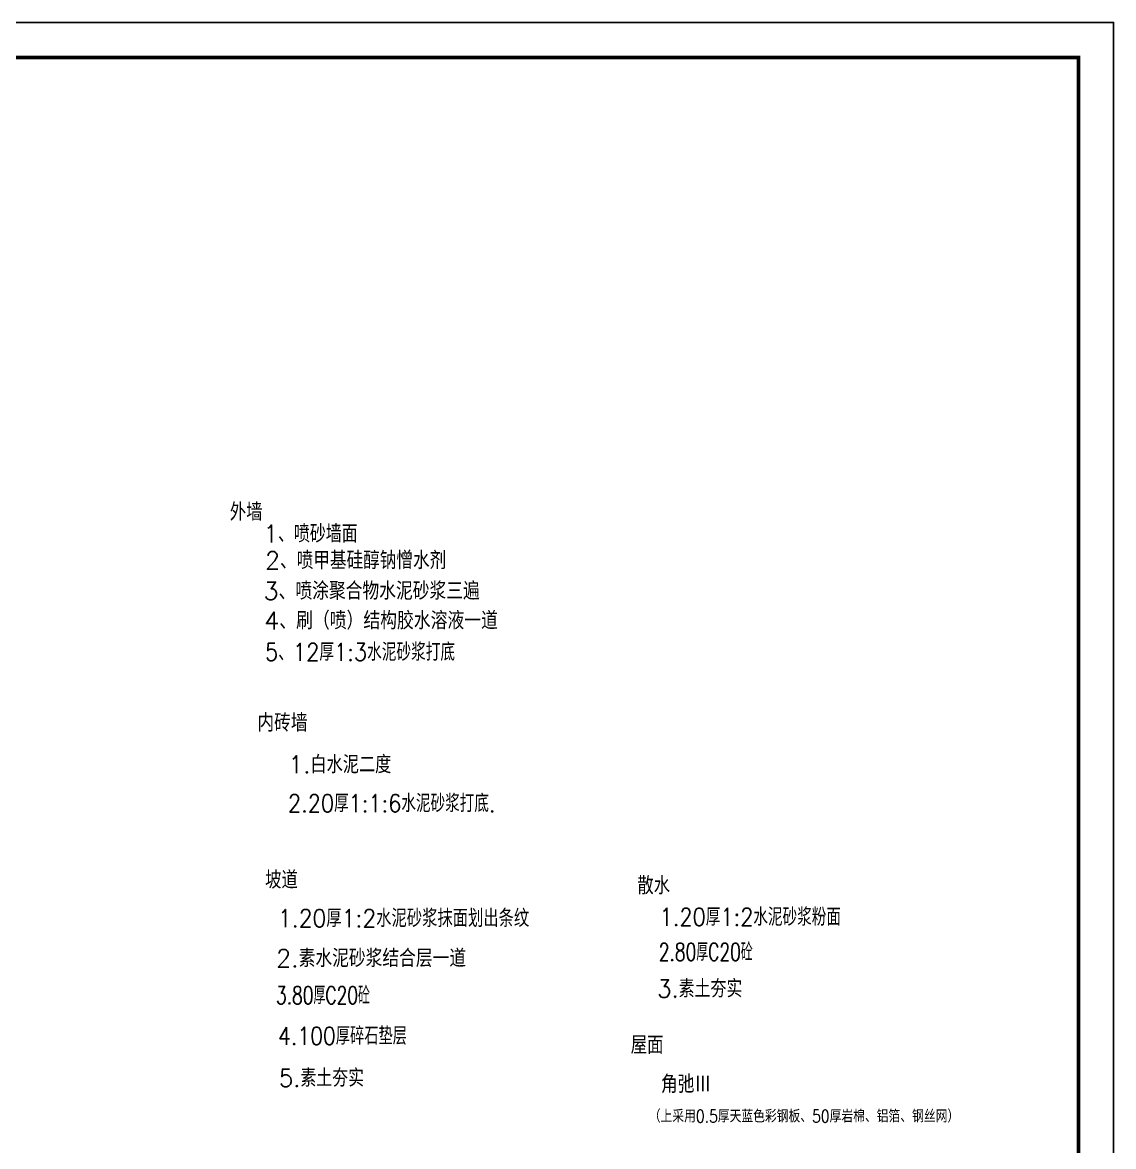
# Model space of a CAD drawing. Extents: x -165130 to 255370, y -346822 to 187778.
# Drawn here: x -112245 to -81030, y 155605 to 187778 of the extents above; entities that cross this region are included whole.
import ezdxf
from ezdxf.enums import TextEntityAlignment as Align

# ---------------------------------------------------------------- set-up
doc = ezdxf.new("R2010")
doc.units = 0
doc.header["$MEASUREMENT"] = 0
for name, color, linetype in [('PUB_TITLE', 4, 'CONTINUOUS'), ('中文', 2, 'CONTINUOUS'), ('层0', 253, 'CONTINUOUS'), ('层545922', 7, 'CONTINUOUS')]:
    doc.layers.add(name, color=color, linetype=linetype)
doc.styles.add('HZ', font='txt', dxfattribs={"width": 0.7, "height": 5, "bigfont": 'STF:宋体'})

# ---------------------------------------------------------------- blocks, each defined once
blk = doc.blocks.new('qar5gesfd')
at = {"layer": 'PUB_TITLE'}
blk.add_lwpolyline([(-86068, 153824), (-1968, 153824), (-1968, 213224), (-86068, 213224)], close=True, dxfattribs=at)
at = {"layer": 'PUB_TITLE', "const_width": 100}
blk.add_lwpolyline([(-83568, 154824), (-2968, 154824), (-2968, 212224), (-83568, 212224)], close=True, dxfattribs=at)

msp = doc.modelspace()

# ---------------------------------------------------------------- block references
at = {"layer": '层0'}
msp.add_blockref('qar5gesfd', (-79061.762, -25445.973, -625.1), dxfattribs=at)

# ---------------------------------------------------------------- texts
at = {"layer": '中文', "style": 'HZ', "width": 0.674123}
msp.add_text('（上采用0.5厚天蓝色彩钢板、50厚岩棉、铝箔、钢丝网）', height=361.25002, dxfattribs=at).set_placement((-94326.626, 156293.407, -625.1), (-85445.376, 156293.407, -625.1), align=Align.FIT)
at = {"layer": '层545922', "style": 'HZ'}
for s, height, width, p, p2 in [('外墙', 505.75, 0.648065, (-106314.126, 173515.439, -625.1), (-105376.626, 173515.439, -625.1)), ('1、喷砂墙面', 505.75, 0.675559, (-105343.96, 172893.317, -625.1), (-102656.46, 172893.317, -625.1)), ('2、喷甲基硅醇钠憎水剂', 505.74999, 0.68304, (-105305.898, 172130.26, -625.1), (-100118.398, 172130.26, -625.1)), ('3、喷涂聚合物水泥砂浆三遍', 505.74956, 0.684357, (-105349.209, 171254.693, -625.1), (-99161.709, 171254.693, -625.1)), ('4、刷（喷）结构胶水溶液一道', 505.74999, 0.684869, (-105330.605, 170406.593, -625.1), (-98643.105, 170406.593, -625.1)), ('5、12厚1:3水泥砂浆打底', 505.74999, 0.683414, (-105305.605, 169506.594, -625.1), (-99868.105, 169506.594, -625.1)), ('内砖墙', 505.75, 0.662466, (-105525.625, 167480.592, -625.1), (-104088.125, 167480.592, -625.1)), ('1.白水泥二度', 505.7501, 0.676868, (-104630.483, 166287.163, -625.1), (-101692.983, 166287.163, -625.1)), ('2.20厚1:1:6水泥砂浆打底.', 505.74999, 0.684068, (-104648.794, 165176.495, -625.1), (-98711.294, 165176.495, -625.1)), ('坡道', 505.75, 0.648065, (-105304.189, 162984.888, -625.1), (-104366.689, 162984.888, -625.1)), ('散水', 505.7503, 0.648064, (-94653.774, 162821.93, -625.1), (-93716.274, 162821.93, -625.1)), ('1.20厚1:2水泥砂浆粉面', 505.75027, 0.683039, (-94015.029, 161923.476, -625.1), (-88827.529, 161923.476, -625.1)), ('1.20厚1:2水泥砂浆抹面划出条纹', 505.74999, 0.68531, (-104934.121, 161886.435, -625.1), (-97746.621, 161886.435, -625.1)), ('2.素水泥砂浆结合层一道', 505.74999, 0.683414, (-104990.688, 160740.883, -625.1), (-99553.188, 160740.883, -625.1)), ('2.80厚C20砼', 505.75, 0.675559, (-94040.273, 160920.972, -625.1), (-91352.773, 160920.972, -625.1)), ('3.80厚C20砼', 505.75, 0.675559, (-104992.031, 159679.957, -625.1), (-102304.531, 159679.957, -625.1)), ('3.素土夯实', 505.7505, 0.673987, (-94087.124, 159869.961, -625.1), (-91649.624, 159869.961, -625.1)), ('4.100厚碎石垫层', 505.75, 0.679748, (-104933.022, 158518.983, -625.1), (-101245.522, 158518.983, -625.1)), ('屋面', 505.75, 0.648065, (-94843.374, 158256.446, -625.1), (-93905.874, 158256.446, -625.1)), ('5.素土夯实', 505.7538, 0.673982, (-104910.024, 157314.967, -625.1), (-102472.524, 157314.967, -625.1)), ('角弛Ⅲ', 505.75, 0.662466, (-93978.042, 157136.279, -625.1), (-92540.542, 157136.279, -625.1))]:
    msp.add_text(s, height=height, dxfattribs=dict(at, width=width)).set_placement(p, p2, align=Align.FIT)

doc.saveas('drawing.dxf')
